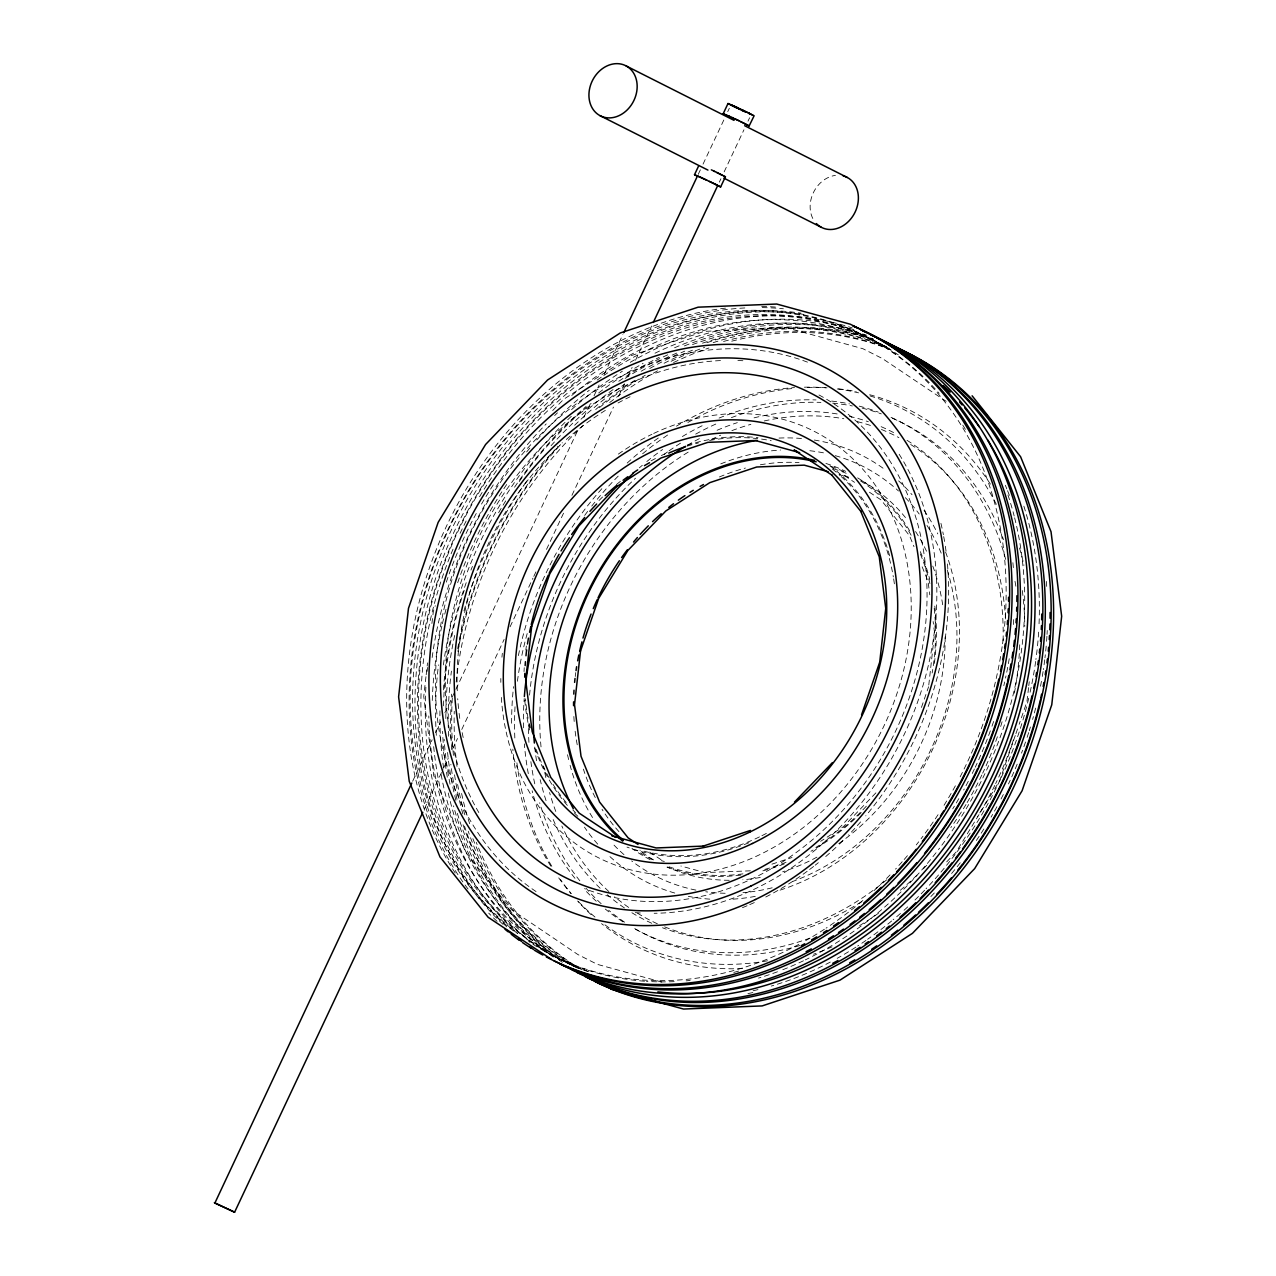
<?xml version="1.0" encoding="UTF-8"?>
<svg xmlns="http://www.w3.org/2000/svg" width="1276" height="1276" viewBox="0 0 1276 1276"><rect width="100%" height="100%" fill="white"/><g stroke="black" fill="none" stroke-linecap="round" stroke-linejoin="round"><path stroke-width="0.75" stroke-dasharray="5 3.75" d="M425.961 676.695L423.76 696.393L433.728 775.585L465.708 852.368L511.469 909.708L577.837 954.512L597.375 964.369L663.281 982.488M426.184 674.717L427.508 662.898M431.91 623.501L433.361 611.3L435.291 605.685M928.784 685.005L934.59 633.024L933.139 621.572M1028.584 687.62L1026.909 701.784L1019.157 724.289M1028.807 685.643L1029.238 681.703M921.447 707.446L928.593 686.743M1015.265 735.534L999.746 780.545L956.266 851.905L944.096 864.57M1015.919 733.668L1018.503 726.156M412.658 781.231L432.149 739.809M435.547 732.599L440.635 721.801M444.877 712.79L455.038 691.177M455.883 689.375L578.778 428.21M583.866 417.396L590.644 402.993M594.042 395.783L599.13 384.985M604.218 374.171L622.863 334.551M698.243 174.349L700.636 169.277M703.044 164.126L724.497 118.556M727.735 111.666L729.33 108.285M424.461 808.745L443.107 769.125M443.952 767.323L448.195 758.311M452.422 749.299L457.51 738.501M461.752 729.489L504.132 639.435M510.065 626.819L532.953 578.203M533.799 576.401L536.335 570.994M546.511 549.382L564.311 511.548M571.935 495.343L613.469 407.092M618.557 396.278L624.49 383.677M627.872 376.468L632.114 367.456M635.496 360.263L651.605 326.034M719.313 182.165L720.908 178.768M724.146 171.877L743.94 129.817M748.007 121.172L749.602 117.775M552.683 410.537L563.514 399.388L631.381 355.557L704.304 331.393L785.458 327.438L862.895 348.715L882.434 358.572L946.17 401.334M875.894 792.859L843.308 826.752L820.612 841.331M771.916 864.171L792.013 857.504M750.416 870.822L704.91 872.593L680.905 866.005M839.289 474.752L848.508 477.288L842.942 474.624L854.537 482.328M664.302 861.46L661.287 860.646M855.861 331.553L858.301 332.797M864.171 335.748L866.611 336.976M874.427 340.915L881.269 344.376M560.451 959.345L562.891 960.589M869.435 492.217L881.03 499.905L909.517 535.681L913.983 546.654M649.612 852.113L662.866 860.901M1005.344 485.279L1006.796 488.883M1007.53 490.686L1009.731 496.093M922.149 566.799L928.083 581.441L929.773 594.807M812.796 218.467A28.088 23 -63.2 0 1 835.429 175.402M869.945 395.911A298.775 244.705 -63.2 0 1 997.098 505.87M1022.315 590.549A298.775 244.705 -63.2 0 1 1024.787 626.293M878.414 913.281A298.775 244.705 -63.2 0 1 856.547 927.413M767.53 960.796A298.775 244.705 -63.2 0 1 602.655 923.154M594.999 917.061A298.775 244.705 -63.2 0 1 577.884 901.015M558.729 877.888A298.775 244.705 -63.2 0 0 571.201 893.663A300.881 246.412 -63.2 0 1 560.451 879.547M550.817 866.149A298.775 244.705 -63.2 0 1 512.824 749.124M511.628 723.237A298.775 244.705 -63.2 0 1 513.542 686.648M518.391 655.593A298.775 244.705 -63.2 0 1 603.58 486.762M627.17 463.06A298.775 244.705 -63.2 0 1 659.66 437.062M676.471 426.136A298.775 244.705 -63.2 0 1 794.517 387.601M804.374 387.186A298.775 244.705 -63.2 0 1 825.779 387.76M837.279 388.941A298.775 244.705 -63.2 0 1 858.557 392.849M891.047 417.348A286.191 234.385 -63.2 0 1 1006.301 561.743M1002.091 721.722A286.191 234.385 -63.2 0 1 999.842 729.234M997.385 736.731A286.191 234.385 -63.2 0 1 982.68 773.224M981.834 774.995A286.191 234.385 -63.2 0 1 966.985 802.795M965.98 804.502A286.191 234.385 -63.2 0 1 950.827 827.566M810.037 938.067A286.191 234.385 -63.2 0 1 633.311 928.067M623.071 921.926A286.191 234.385 -63.2 0 1 605.303 909.054M596.291 901.239A286.191 234.385 -63.2 0 1 583.945 888.862M574.966 878.351A286.191 234.385 -63.2 0 1 532.124 790.769M528.312 773.655A286.191 234.385 -63.2 0 1 524.356 743.924M523.527 727.798A286.191 234.385 -63.2 0 1 524.213 698.514M639.356 467.845A286.191 234.385 -63.2 0 1 642.306 465.309M646.788 461.577A286.191 234.385 -63.2 0 1 662.563 449.519M682.373 436.536A286.191 234.385 -63.2 0 1 704.416 424.621M719.074 418.081A286.191 234.385 -63.2 0 1 816.034 399.93M831.649 401.079A286.191 234.385 -63.2 0 1 849.449 403.886M859.227 406.135A286.191 234.385 -63.2 0 1 878.287 412.1M907.029 440.316A273.606 224.082 -63.2 0 1 1003 643.949M886.708 879.802A273.606 224.082 -63.2 0 1 662.515 927.764M651.749 923.266A273.606 224.082 -63.2 0 1 631.078 912.244M624.458 907.954A273.606 224.082 -63.2 0 1 607.28 894.763M600.119 888.24A273.606 224.082 -63.2 0 1 552.333 817.533M546.064 800.658A273.606 224.082 -63.2 0 1 540.195 779.684M536.51 760.687A273.606 224.082 -63.2 0 1 534.724 747.002M687.365 445.276A273.606 224.082 -63.2 0 1 699.376 438.641M717.064 430.283A273.606 224.082 -63.2 0 1 737.321 422.643M754.068 417.842A273.606 224.082 -63.2 0 1 837.694 414.03M849.369 416.327A273.606 224.082 -63.2 0 1 868.366 421.75M881.142 426.678A273.606 224.082 -63.2 0 1 896.868 434.334M861.778 480.749A216.346 177.189 -63.2 0 1 907.443 520.082M915.594 531.566A216.346 177.189 -63.2 0 1 926.807 551.806M932.772 566.065A216.346 177.189 -63.2 0 1 942.789 605.446M945.165 636.915A216.346 177.189 -63.2 0 1 838.763 843.58M816.927 857.137A216.346 177.189 -63.2 0 1 782.666 871.795M760.289 877.441A216.346 177.189 -63.2 0 1 742.823 879.754M729.25 880.296A216.346 177.189 -63.2 0 1 667.252 867.01M653.583 859.896A216.346 177.189 -63.2 0 1 639.053 850.119M618.972 831.649A216.346 177.189 -63.2 0 1 602.033 809.303M595.286 797.58A216.346 177.189 -63.2 0 1 583.387 769.125M577.231 744.801A216.346 177.189 -63.2 0 1 574.918 729.346M574.184 721.482A216.346 177.189 -63.2 0 1 573.817 715.565M575.253 676.503A216.346 177.189 -63.2 0 1 575.763 672.58M719.409 476.969A216.346 177.189 -63.2 0 1 745.407 468.053M760.368 464.783A216.346 177.189 -63.2 0 1 799.047 462.598M833.372 468.755A216.346 177.189 -63.2 0 1 846.179 473.284M905.354 497.672A229.6 188.035 -63.2 0 1 919.214 514.037M926.998 525.441A229.6 188.035 -63.2 0 1 941.194 553.146M947.255 570.021A229.6 188.035 -63.2 0 1 793.13 881.301M772.171 887.793A229.6 188.035 -63.2 0 1 742.951 892.674M725.151 893.264A229.6 188.035 -63.2 0 1 705.74 891.764M695.914 890.106A229.6 188.035 -63.2 0 1 631.636 860.917M623.98 854.633A229.6 188.035 -63.2 0 1 611.555 842.511M592.558 817.549A229.6 188.035 -63.2 0 1 570.085 765.297M568.633 759.603A229.6 188.035 -63.2 0 1 567.357 753.893M720.765 463.874A229.6 188.035 -63.2 0 1 780.577 450.029M809.861 450.731A229.6 188.035 -63.2 0 1 825.604 453.283M835.286 455.676A229.6 188.035 -63.2 0 1 898.511 491.005M910.681 444.495A271.501 222.359 -63.2 0 1 1005.6 619.227M861.571 901.717A271.501 222.359 -63.2 0 1 664.445 926.791M657.347 923.76A271.501 222.359 -63.2 0 1 636.852 912.818M628.669 907.443A271.501 222.359 -63.2 0 1 614.713 896.725M608.875 891.573A271.501 222.359 -63.2 0 1 561.855 826.035M555.794 811.472A271.501 222.359 -63.2 0 1 549.573 792.54M545.825 777.562A271.501 222.359 -63.2 0 1 543.624 766.238M541.04 746.875A271.501 222.359 -63.2 0 1 689.327 451.433M711.466 439.407A271.501 222.359 -63.2 0 1 720.653 435.196M731.882 430.634A271.501 222.359 -63.2 0 1 750.878 424.334M764.196 420.968A271.501 222.359 -63.2 0 1 843.819 418.751M857.297 421.606A271.501 222.359 -63.2 0 1 870.471 425.45M881.429 429.47A271.501 222.359 -63.2 0 1 898.894 437.636M892.339 418.225A286.191 234.385 -63.2 0 1 1003.542 539.684M1014.994 581.33A286.191 234.385 -63.2 0 1 1016.031 587.183M1019.715 644.779A286.191 234.385 -63.2 0 1 1013.862 695.691M926.759 865.224A286.191 234.385 -63.2 0 1 922.612 869.53M916.981 875.145A286.191 234.385 -63.2 0 1 899.532 890.919M799.829 945.532A286.191 234.385 -63.2 0 1 634.746 928.561M624.618 922.197A286.191 234.385 -63.2 0 1 608.652 910.251M601.171 903.711A286.191 234.385 -63.2 0 1 586.21 888.399M579.846 880.807A286.191 234.385 -63.2 0 1 539.652 802.764M534.772 783.815A286.191 234.385 -63.2 0 1 530.704 760.4M528.95 742.361A286.191 234.385 -63.2 0 1 528.36 728.245M529.572 695.101A286.191 234.385 -63.2 0 1 635.512 478.197M664.238 454.304A286.191 234.385 -63.2 0 1 667.444 451.975M669.071 450.827A286.191 234.385 -63.2 0 1 680.571 443.123M695.691 434.127A286.191 234.385 -63.2 0 1 718.42 422.898M731.403 417.619A286.191 234.385 -63.2 0 1 820.915 402.387M832.67 403.152A286.191 234.385 -63.2 0 1 852.368 405.959M862.177 408.113A286.191 234.385 -63.2 0 1 881.301 413.887M869.674 394.715A300.881 246.412 -63.2 0 1 990.926 484.944M1019.492 548.01A300.881 246.412 -63.2 0 1 1024.006 565.22M1013.415 739.936A300.881 246.412 -63.2 0 1 995.663 783.592M994.817 785.346A300.881 246.412 -63.2 0 1 987.592 799.318M986.651 801.057A300.881 246.412 -63.2 0 1 977.671 816.417M832.016 946.856A300.881 246.412 -63.2 0 1 813.546 954.209M742.472 968.532A300.881 246.412 -63.2 0 1 601.554 923.633M591.139 914.669A300.881 246.412 -63.2 0 1 577.597 901.015M551.822 866.292A300.881 246.412 -63.2 0 1 516.557 759.986M514.834 737.991A300.881 246.412 -63.2 0 1 515.153 704.751M517.418 681.256A300.881 246.412 -63.2 0 1 527.817 631.333M584.663 515.424A300.881 246.412 -63.2 0 1 588.14 510.751M591.745 506.094A300.881 246.412 -63.2 0 1 619.482 474.831M642.625 453.762A300.881 246.412 -63.2 0 1 669.565 433.712M687.892 422.468A300.881 246.412 -63.2 0 1 793.449 388.43M807.373 387.585A300.881 246.412 -63.2 0 1 827.023 387.856M838.571 388.845A300.881 246.412 -63.2 0 1 856.164 391.557M559.973 960.078A351.028 287.499 -63.2 0 1 468.228 831.218M462.869 813.913A351.028 287.499 -63.2 0 1 454.368 773.527M451.704 749.602A351.028 287.499 -63.2 0 1 451.656 694.128M457.669 648.623A351.028 287.499 -63.2 0 1 558.011 446.329M595.701 409.532A351.028 287.499 -63.2 0 1 635.368 379.961M664.094 363.261A351.028 287.499 -63.2 0 1 694.527 349.385M713.156 342.67A351.028 287.499 -63.2 0 1 875.687 340.102M581.904 969.792A346.976 284.181 -63.2 0 1 476.283 842.351M469.632 823.674A346.976 284.181 -63.2 0 1 461.593 793.433M456.999 766.429A346.976 284.181 -63.2 0 1 454.256 711.29M456.17 682.086A346.976 284.181 -63.2 0 1 582.893 425.658M609.673 402.562A346.976 284.181 -63.2 0 1 659.74 369.625M673.568 362.543A346.976 284.181 -63.2 0 1 708.914 347.997M731.706 341.186A346.976 284.181 -63.2 0 1 890.887 349.895M1046.288 581.409A346.976 284.181 -63.2 0 1 1046.894 589.352M1047.245 630.488A346.976 284.181 -63.2 0 1 1047.038 634.363M1046.926 636.309A346.976 284.181 -63.2 0 1 1046.352 644.125M1046.192 646.071A346.976 284.181 -63.2 0 1 1044.964 657.826M1044.725 659.788A346.976 284.181 -63.2 0 1 1043.385 669.581M1043.082 671.543A346.976 284.181 -63.2 0 1 1041.79 679.358M1041.439 681.304A346.976 284.181 -63.2 0 1 1039.956 689.072M1035.633 708.116A346.976 284.181 -63.2 0 1 1032.619 719.425M1030.402 726.969A346.976 284.181 -63.2 0 1 1029.253 730.733M1028.647 732.615A346.976 284.181 -63.2 0 1 1026.191 740.112M1025.537 741.978A346.976 284.181 -63.2 0 1 1021.518 753.143M1017.179 764.18A346.976 284.181 -63.2 0 1 1008.471 783.958M1003.319 794.533A346.976 284.181 -63.2 0 1 1000.623 799.797M996.891 806.767A346.976 284.181 -63.2 0 1 991.053 817.118M983.86 828.985A346.976 284.181 -63.2 0 1 975.183 842.208M960.222 862.767A346.976 284.181 -63.2 0 1 951.513 873.613M934.319 892.977A346.976 284.181 -63.2 0 1 928.784 898.703M579.463 968.564A346.976 284.181 -63.2 0 1 471.721 835.573M464.863 814.822A346.976 284.181 -63.2 0 1 456.936 780.752M453.427 755.36A346.976 284.181 -63.2 0 1 452.549 694.543M457.909 651.494A346.976 284.181 -63.2 0 1 562.317 442.724M599.401 407.634A346.976 284.181 -63.2 0 1 645.289 375.208M671.112 361.315A346.976 284.181 -63.2 0 1 704.575 347.407M723.556 341.474A346.976 284.181 -63.2 0 1 888.447 348.667M562.397 962.343A351.028 287.499 -63.2 0 1 464.512 826.178M457.031 799.366A351.028 287.499 -63.2 0 1 450.859 764.372M448.546 736.3A351.028 287.499 -63.2 0 1 451.433 671.112M463.97 610.853A351.028 287.499 -63.2 0 1 527.227 480.398M574.647 425.259A351.028 287.499 -63.2 0 1 624.666 384.22M649.739 368.509A351.028 287.499 -63.2 0 1 684.718 351.171M706.968 342.686A351.028 287.499 -63.2 0 1 873.247 338.874M553.274 957.064A351.028 287.499 -63.2 0 1 453.522 805.842M447.302 777.18A351.028 287.499 -63.2 0 1 442.597 731.323M443.362 689.933A351.028 287.499 -63.2 0 1 467.399 579.432M470.956 570.085A351.028 287.499 -63.2 0 1 472.439 566.369M498.613 512.713A351.028 287.499 -63.2 0 1 505.838 500.655M514.547 487.225A351.028 287.499 -63.2 0 1 585.939 406.597M618.796 381.269A351.028 287.499 -63.2 0 1 659.213 357.328M684.367 345.924A351.028 287.499 -63.2 0 1 865.479 335.317M752.84 992.568A346.976 284.181 -63.2 0 1 747.178 993.717M578.714 968.548A346.976 284.181 -63.2 0 1 461.928 821.377M455.899 800.435A346.976 284.181 -63.2 0 1 447.573 752.393M445.834 718.579A346.976 284.181 -63.2 0 1 454.75 634.97M551.088 445.675A346.976 284.181 -63.2 0 1 614.282 388.701M641.142 371.252A346.976 284.181 -63.2 0 1 678.098 352.495M702.502 343.164A346.976 284.181 -63.2 0 1 886.182 347.2M1023.862 506.173A346.976 284.181 -63.2 0 1 1028.312 521.453M1028.823 523.383A346.976 284.181 -63.2 0 1 1039.031 624.363M1038.616 632.13A346.976 284.181 -63.2 0 1 1037.324 647.761M1037.101 649.723A346.976 284.181 -63.2 0 1 1035.905 659.517M1035.649 661.478A346.976 284.181 -63.2 0 1 1029.588 694.527M1028.711 698.275A346.976 284.181 -63.2 0 1 1001.006 778.009M1000.177 779.78A346.976 284.181 -63.2 0 1 926.009 888.782M924.637 890.233A346.976 284.181 -63.2 0 1 914.86 900.09M907.73 906.885A346.976 284.181 -63.2 0 1 901.925 912.149M900.473 913.441A346.976 284.181 -63.2 0 1 893.12 919.741M891.653 920.969A346.976 284.181 -63.2 0 1 867.616 939.28M865.957 940.428A346.976 284.181 -63.2 0 1 857.616 946.026M855.925 947.111A346.976 284.181 -63.2 0 1 837.184 958.34M830.293 962.072A346.976 284.181 -63.2 0 1 771.294 986.061M757.976 989.618A346.976 284.181 -63.2 0 1 752.298 990.926M574.551 966.347A346.976 284.181 -63.2 0 1 457.111 812.541M450.061 784.214A346.976 284.181 -63.2 0 1 444.144 739.267M443.506 705.867A346.976 284.181 -63.2 0 1 464.225 590.373M519.22 481.546A346.976 284.181 -63.2 0 1 591.091 403.455M625.128 378.398A346.976 284.181 -63.2 0 1 670.123 353.707M692.501 344.568A346.976 284.181 -63.2 0 1 889.085 348.316M544.453 951.035A351.028 287.499 -63.2 0 1 447.876 791.375M443.617 768.104A351.028 287.499 -63.2 0 1 439.949 710.269M443.394 664.94A351.028 287.499 -63.2 0 1 573.418 414.365M598.651 392.96A351.028 287.499 -63.2 0 1 643.12 363.357M674.573 347.758A351.028 287.499 -63.2 0 1 866.851 335.301M530.417 942.087A351.028 287.499 -63.2 0 1 433.473 744.259M432.277 700.476A351.028 287.499 -63.2 0 1 441.975 625.575M442.405 623.677A351.028 287.499 -63.2 0 1 444.255 616.069M444.734 614.155A351.028 287.499 -63.2 0 1 446.775 606.531M526.637 451.959A351.028 287.499 -63.2 0 1 531.677 445.898M536.829 439.917A351.028 287.499 -63.2 0 1 589.273 390.233M630.232 362.336A351.028 287.499 -63.2 0 1 857.137 330.739M573.61 966.171A346.976 284.181 -63.2 0 1 440.81 772.618M436.328 735.311A346.976 284.181 -63.2 0 1 438.497 664.876M457.685 582.685A346.976 284.181 -63.2 0 1 506.939 484.098M571.536 409.644A346.976 284.181 -63.2 0 1 622.369 371.236M655.003 353.181A346.976 284.181 -63.2 0 1 886.533 346.849A346.976 284.181 -63.2 0 0 603.787 375.463M1007.96 494.992A346.976 284.181 -63.2 0 1 1014.165 515.982M1014.627 517.833A346.976 284.181 -63.2 0 1 938.466 849.625M936.042 852.751A346.976 284.181 -63.2 0 1 805.268 959.903M803.449 960.78A346.976 284.181 -63.2 0 1 779.365 971.052M777.483 971.77A346.976 284.181 -63.2 0 1 758.534 978.102M577.246 967.91A346.976 284.181 -63.2 0 1 428.8 715.932M432.165 657.507A346.976 284.181 -63.2 0 1 546.208 423.935M554.645 415.561A346.976 284.181 -63.2 0 1 557.484 412.834M597.184 380.073A346.976 284.181 -63.2 0 1 602.128 376.595M425.881 687.222A351.028 287.499 -63.2 0 0 517.546 933.442A346.976 284.181 -63.2 0 1 500.766 449.407A346.976 284.181 -63.2 0 1 939.168 393.359M427.109 671.415A351.028 287.499 -63.2 0 1 427.524 667.46M446.329 582.143A351.028 287.499 -63.2 0 1 477.575 511.07M481.515 504.084A351.028 287.499 -63.2 0 1 495.232 481.929M571.76 395.48A351.028 287.499 -63.2 0 1 852.193 327.916M506.795 926.839A351.028 287.499 -63.2 0 1 459.663 526.525A351.028 287.499 -63.2 0 1 805.395 314.662M587.438 971.435A346.976 284.181 -63.2 0 1 572.956 965.565M571.185 964.768A346.976 284.181 -63.2 0 1 454.447 545.825M460.094 533.32A346.976 284.181 -63.2 0 1 466.139 520.991M479.537 496.747A346.976 284.181 -63.2 0 1 889.117 348.715M1012.889 562.668A346.976 284.181 -63.2 0 1 1013.399 568.617M1013.702 619.562A346.976 284.181 -63.2 0 1 1013.144 627.361M1009.236 658.703A346.976 284.181 -63.2 0 1 1005.52 678.114M1004.675 681.958A346.976 284.181 -63.2 0 1 1003.797 685.706M993.605 721.482A346.976 284.181 -63.2 0 1 991.021 728.963M990.351 730.829A346.976 284.181 -63.2 0 1 975.263 767.211M974.417 768.965A346.976 284.181 -63.2 0 1 971.865 774.261M968.309 781.279A346.976 284.181 -63.2 0 1 963.683 790.004M958.818 798.648A346.976 284.181 -63.2 0 1 952.725 808.856M588.699 971.514A346.976 284.181 -63.2 0 1 462.375 522.362A346.976 284.181 -63.2 0 1 898.32 354.872M502.935 924.287A351.028 287.499 -63.2 0 1 457.207 525.329A351.028 287.499 -63.2 0 1 800.977 313.13M497.066 921.336A351.028 287.499 -63.2 0 1 488.708 913.137M468.037 889.021A351.028 287.499 -63.2 0 1 450.045 525.058A351.028 287.499 -63.2 0 1 746.492 307.867M762.187 307.612A351.028 287.499 -63.2 0 1 783.384 308.76M962.774 425.115A346.976 284.181 -63.2 0 1 966.905 431.91M738.613 971.084A346.976 284.181 -63.2 0 1 731.004 973.141M690.172 980.462A346.976 284.181 -63.2 0 1 686.169 980.845M674.175 981.643A346.976 284.181 -63.2 0 1 646.485 981.34M644.539 981.212A346.976 284.181 -63.2 0 1 528.727 941.449M513.51 930.938A346.976 284.181 -63.2 0 1 600.135 356.451A346.976 284.181 -63.2 0 1 1004.1 630.998M1003.207 638.845A346.976 284.181 -63.2 0 1 1002.426 644.731M1002.138 646.677A346.976 284.181 -63.2 0 1 1000.926 654.508M1000.607 656.454A346.976 284.181 -63.2 0 1 959.105 778.838M955.373 785.809A346.976 284.181 -63.2 0 1 943.379 806.352M938.051 814.694A346.976 284.181 -63.2 0 1 921.081 838.715M918.704 841.825A346.976 284.181 -63.2 0 1 916.248 844.935M907.427 855.702A346.976 284.181 -63.2 0 1 903.52 860.231M902.196 861.731A346.976 284.181 -63.2 0 1 895.513 869.131M890.042 874.905A346.976 284.181 -63.2 0 1 873.071 891.461M862.863 900.489A346.976 284.181 -63.2 0 1 858.429 904.221M855.319 906.757A346.976 284.181 -63.2 0 1 826.066 928.162M824.392 929.263A346.976 284.181 -63.2 0 1 805.682 940.619M798.808 944.399A346.976 284.181 -63.2 0 1 544.756 951.497M455.213 872.991A351.028 287.499 -63.2 0 1 448.211 522.554A351.028 287.499 -63.2 0 1 728.261 307.835M761.692 306.399A351.028 287.499 -63.2 0 1 777.132 307.197M832.367 469.01A216.346 177.189 -63.2 0 1 839.815 475.262M841.235 476.554A216.346 177.189 -63.2 0 1 893.328 576.943M893.647 578.873A216.346 177.189 -63.2 0 1 894.731 586.625M766.366 833.403A216.346 177.189 -63.2 0 1 761.214 836.035M759.491 836.881A216.346 177.189 -63.2 0 1 640.265 850.263M575.556 812.7A216.346 177.189 -63.2 0 1 572.812 809.893M566.193 802.508A216.346 177.189 -63.2 0 1 551.088 781.231M549.143 777.881A216.346 177.189 -63.2 0 1 535.154 746.348M528.025 718.26A216.346 177.189 -63.2 0 1 525.489 698.817M687.206 446.137A216.346 177.189 -63.2 0 1 698.419 442.931M709.584 440.491A216.346 177.189 -63.2 0 1 757.705 438.609M761.581 439.103A216.346 177.189 -63.2 0 1 771.23 440.746M829.926 465.82A217.399 178.05 -63.2 0 1 890.201 557.803M748.9 842.718A217.399 178.05 -63.2 0 1 626.979 847.073M577.869 816.321A217.399 178.05 -63.2 0 1 572.509 811.01M567.357 805.379A217.399 178.05 -63.2 0 1 533.783 745.009M529.588 729.984A217.399 178.05 -63.2 0 1 528.328 724.369M527.945 722.471A217.399 178.05 -63.2 0 1 524.675 699.104M524.053 671.575A217.399 178.05 -63.2 0 1 524.229 667.667M525.84 649.947A217.399 178.05 -63.2 0 1 526.382 646.007M599.002 500.511A217.399 178.05 -63.2 0 1 603.261 496.316M616.436 484.561A217.399 178.05 -63.2 0 1 621.125 480.781M651.031 460.891A217.399 178.05 -63.2 0 1 657.922 457.239M661.383 455.532A217.399 178.05 -63.2 0 1 664.971 453.841M687.174 445.196A217.399 178.05 -63.2 0 1 758.024 437.652M653.695 433.441A238.931 195.691 -63.2 0 1 907.38 564.343A238.931 195.691 -63.2 0 1 732.583 865.559A238.931 195.691 -63.2 0 1 501.261 696.106M500.83 682.357A238.931 195.691 -63.2 0 1 500.83 678.529M501.946 657.204A238.931 195.691 -63.2 0 1 502.345 653.28M618.334 454.112A238.931 195.691 -63.2 0 1 651.924 434.287M818.985 394.97A273.606 224.082 -63.2 0 1 895.624 731.116A273.606 224.082 -63.2 0 1 584.536 888.638M463.188 737.528A273.606 224.082 -63.2 0 1 461.657 729.952M459.759 718.372A273.606 224.082 -63.2 0 1 458.786 710.541M458.562 708.579A273.606 224.082 -63.2 0 1 457.717 698.69M457.302 690.747A273.606 224.082 -63.2 0 1 523.894 485.279M525.074 483.732A273.606 224.082 -63.2 0 1 528.695 479.106M529.923 477.591A273.606 224.082 -63.2 0 1 560.595 444.67M566.305 439.486A273.606 224.082 -63.2 0 1 606.116 409.915M618.047 402.977A273.606 224.082 -63.2 0 1 630.105 396.756M899.165 454.256A286.191 234.385 -63.2 0 1 896.613 749.538A286.191 234.385 -63.2 0 1 654.173 913.281M640.297 912.978A286.191 234.385 -63.2 0 1 632.481 912.404M478.819 812.557A286.191 234.385 -63.2 0 1 486.571 522.107A286.191 234.385 -63.2 0 1 723.923 360.454M737.879 360.502A286.191 234.385 -63.2 0 1 743.78 360.789M940.938 523.335A298.775 244.705 -63.2 0 1 943.363 534.676M943.714 536.59A298.775 244.705 -63.2 0 1 945.038 544.31M945.341 546.256A298.775 244.705 -63.2 0 1 946.409 554.087M947.446 563.96A298.775 244.705 -63.2 0 1 865.766 815.858M860.63 821.888A298.775 244.705 -63.2 0 1 848.588 834.998M843.037 840.613A298.775 244.705 -63.2 0 1 837.391 846.052M835.971 847.392A298.775 244.705 -63.2 0 1 822.924 858.923M818.331 862.688A298.775 244.705 -63.2 0 1 815.189 865.208M813.594 866.452A298.775 244.705 -63.2 0 1 808.777 870.12M807.15 871.317A298.775 244.705 -63.2 0 1 764.882 897.459M754.323 902.563A298.775 244.705 -63.2 0 1 748.9 904.971M747.082 905.753A298.775 244.705 -63.2 0 1 741.595 908.002M536.048 891.557A298.775 244.705 -63.2 0 1 474.991 524.372A298.775 244.705 -63.2 0 1 808.553 362.559M898.623 480.877A238.931 195.691 -63.2 0 1 912.037 494.705M924.047 510.288A238.931 195.691 -63.2 0 1 937.796 533.91M945.596 552.077A238.931 195.691 -63.2 0 1 777.419 890.951M755.264 896.374A238.931 195.691 -63.2 0 1 729.473 899.341M709.807 899.133A238.931 195.691 -63.2 0 1 688.322 896.326M674.749 893.04A238.931 195.691 -63.2 0 1 609.864 856.547M597.742 844.17A238.931 195.691 -63.2 0 1 584.44 827.119M779.03 438.067A238.931 195.691 -63.2 0 1 804.454 438.769M814.263 440.045A238.931 195.691 -63.2 0 1 884.858 469.52M857.647 477.878A217.399 178.05 -63.2 0 1 910.904 532.905M920.315 551.631A217.399 178.05 -63.2 0 1 929.773 579.416M934.782 606.084A217.399 178.05 -63.2 0 1 934.16 665.115M861.268 812.573A217.399 178.05 -63.2 0 1 810.946 851.252M784.293 863.916A217.399 178.05 -63.2 0 1 759.938 871.572M740.877 875.081A217.399 178.05 -63.2 0 1 664.238 866.085M650.186 859.705A217.399 178.05 -63.2 0 1 631.923 848.428M825.907 463.459A217.399 178.05 -63.2 0 1 845.701 471.37M860.502 480.892A216.346 177.189 -63.2 0 1 912.037 536.845M920.331 553.991A216.346 177.189 -63.2 0 1 929.901 583.547M934.192 608.381A216.346 177.189 -63.2 0 1 932.166 672.994M866.34 806.177A216.346 177.189 -63.2 0 1 815.827 847.423M786.048 862.273A216.346 177.189 -63.2 0 1 761.852 870.152M742.951 873.853A216.346 177.189 -63.2 0 1 666.535 865.862M652.467 859.689A216.346 177.189 -63.2 0 1 635.767 849.832M831.154 466.362A216.346 177.189 -63.2 0 1 847.057 473.205"/><path stroke-width="1.5" d="M531.709 626.149L525.68 680.06L532.172 731.658L550.754 777.403L579.24 813.179L615.67 837.359M580.548 650.792L574.535 704.703L581.027 756.301L599.592 802.062L628.079 837.822L638.032 844.425M879.706 662.292L885.735 608.381L879.244 556.799L860.662 511.038M531.677 626.341L549.86 573.642L578.953 525.887L616.962 486.331M580.532 650.983L598.715 598.284L627.808 550.53L665.817 510.974L709.791 482.647L756.716 467L804.199 465.15L828.204 471.721M861.555 714.799L879.738 662.1M696.776 175.897L694.527 174.684L698.498 166.215M725.486 114.904L723.221 113.692L728.006 103.531L735.311 106.737M422.771 812.349L234.609 1212.2L214.894 1203.029L411.813 783.033M623.709 332.749L697.446 176.04M653.296 322.429L717.718 185.546L715.964 184.605M716.761 185.211L720.637 186.918L725.422 176.758L716.745 172.483M742.887 122.735L749.156 125.925L754.116 115.765L747.672 112.575M794.454 802.11L832.462 762.57M616.739 486.555L660.952 458.004L707.877 442.341L755.36 440.507L799.669 452.645M702.964 846.179L750.463 830.437M703.555 846.1L656.071 847.95L611.746 835.812M723.221 113.692L730.526 116.898M751.197 114.393L752.888 115.334M749.156 125.925L740.654 121.651M694.527 174.684L706.776 180.187M722.36 175.37L718.962 173.552M725.422 176.758L724.178 176.327M214.336 1202.71L234.609 1212.2M610.694 989.091L683.537 1009.045L762.155 1005.919L840.023 980.127L912.468 933.33L974.673 868.605L1022.108 790.737L1051.759 704.783L1061.664 616.244L1051.025 531.709L1020.593 456.728L972.105 395.799M697.589 176.056L699.854 177.013M733.333 105.86L730.925 104.887L732.679 105.828M748.789 113.436L750.24 114.058M728.548 116.02L726.698 115.382M733.652 105.908L737.672 107.822M728.867 116.068L732.887 117.982M700.157 177.061L716.091 184.573M736.699 107.296L740.271 109.034M741.85 110.246L744.45 111.459M745.423 111.985L738.676 108.827M731.914 117.456L741.914 122.177M740.032 108.859L743.445 110.47M735.247 119.019L738.676 120.63M711.338 169.852L714.751 171.463M742.919 110.278L746.699 112.017M735.423 107.264L739.203 109.002M731.898 117.966L734.418 119.162M714.225 171.271L718.005 173.01M709.44 181.431L720.637 186.918M745.439 111.491L749.57 113.404M732.552 105.876L736.683 107.79M734.45 106.721L728.006 103.531M626.101 65.905A28.088 23 -63.2 0 1 624.076 112.607A28.088 23 -63.2 0 1 588.954 93.786A28.088 23 -63.2 0 1 626.101 65.905L734.051 120.359M744.674 125.718L847.312 177.492M599.975 115.638L707.941 170.091M723.859 178.13L821.186 227.224M857.584 327.884L850.263 324.2L776.733 304.039L698.1 307.181L620.248 332.972L547.579 379.993L485.598 444.479L438.162 522.347L408.495 608.301L398.606 696.84L409.245 781.375L439.965 856.898L488.166 917.284L551.391 959.329M797.34 451.624L794.087 449.981L832.175 475.262M749.443 113.452L750.639 114.074M831.633 474.847L860.965 511.58M843.101 175.849A28.088 23 -63.2 0 1 854.107 214.033A28.088 23 -63.2 0 1 816.385 223.571M524.356 696.552A286.191 234.385 -63.2 0 1 633.518 473.061M534.357 743.047A273.606 224.082 -63.2 0 1 685.659 446.281M573.323 808.713A238.931 195.691 -63.2 0 1 757.162 440.348M622.688 841.187A217.399 178.05 -63.2 0 1 590.644 586.338A217.399 178.05 -63.2 0 1 814.535 460.349M623.39 840.39A216.346 177.189 -63.2 0 1 592.016 585.716A216.346 177.189 -63.2 0 1 816.209 461.832M573.562 705.676A216.346 177.189 -63.2 0 1 573.578 701.848M573.801 694.112A216.346 177.189 -63.2 0 1 574.009 690.22M574.615 682.389A216.346 177.189 -63.2 0 1 575.029 678.465M576.034 670.602A216.346 177.189 -63.2 0 1 576.64 666.694M577.645 660.824A216.346 177.189 -63.2 0 1 578.81 655.003M579.655 651.143A216.346 177.189 -63.2 0 1 581.952 641.828M582.972 638.096A216.346 177.189 -63.2 0 1 591.059 614.059M593.26 608.636A216.346 177.189 -63.2 0 1 597.168 599.736M597.981 597.981A216.346 177.189 -63.2 0 1 619.37 560.754M621.587 557.58A216.346 177.189 -63.2 0 1 627.329 549.828M633.534 542.061A216.346 177.189 -63.2 0 1 637.426 537.499M640.073 534.5A216.346 177.189 -63.2 0 1 648.304 525.824M652.546 521.645A216.346 177.189 -63.2 0 1 661.223 513.702M668.752 507.417A216.346 177.189 -63.2 0 1 673.505 503.733M678.338 500.16A216.346 177.189 -63.2 0 1 684.909 495.614M689.917 492.376A216.346 177.189 -63.2 0 1 693.283 490.319M700.093 486.379A216.346 177.189 -63.2 0 1 703.507 484.529M529.939 727.687A216.346 177.189 -63.2 0 1 529.125 723.939M524.723 677.205A216.346 177.189 -63.2 0 1 524.803 673.345M525.154 665.578A216.346 177.189 -63.2 0 1 525.425 661.67M525.967 655.784A216.346 177.189 -63.2 0 1 526.653 649.899M527.482 643.997A216.346 177.189 -63.2 0 1 528.439 638.128M529.556 632.29A216.346 177.189 -63.2 0 1 530.8 626.5M531.231 624.634A216.346 177.189 -63.2 0 1 548.329 575.093M549.143 573.339A216.346 177.189 -63.2 0 1 559.048 554.326M561.025 550.945A216.346 177.189 -63.2 0 1 569.415 537.722M571.632 534.516A216.346 177.189 -63.2 0 1 584.695 517.418M589.895 511.357A216.346 177.189 -63.2 0 1 596.674 504.02M605.127 495.646A216.346 177.189 -63.2 0 1 616.802 485.295M623.055 480.302A216.346 177.189 -63.2 0 1 627.856 476.698M632.752 473.221A216.346 177.189 -63.2 0 1 637.713 469.887M644.444 465.66A216.346 177.189 -63.2 0 1 649.532 462.694M668.736 453.108A216.346 177.189 -63.2 0 1 685.34 446.744M896.151 347.694A351.028 287.499 -63.2 0 1 1013.942 786.574A351.028 287.499 -63.2 0 1 597.343 982.695M893.71 346.466A351.028 287.499 -63.2 0 1 1011.501 785.33A351.028 287.499 -63.2 0 1 594.903 981.467M889.659 344.281A351.028 287.499 -63.2 0 1 1004.611 784.549A351.028 287.499 -63.2 0 1 587.279 977.639M887.219 343.053A351.028 287.499 -63.2 0 1 1002.17 783.32A351.028 287.499 -63.2 0 1 584.839 976.411M877.601 338.331A351.028 287.499 -63.2 0 1 994.865 778.296A351.028 287.499 -63.2 0 1 577.023 972.472M870.758 334.886A351.028 287.499 -63.2 0 1 988.549 773.75A351.028 287.499 -63.2 0 1 571.951 969.888M862.943 330.947A351.028 287.499 -63.2 0 1 979.697 771.98A351.028 287.499 -63.2 0 1 560.595 964.193M860.502 329.718A351.028 287.499 -63.2 0 1 977.767 769.667A351.028 287.499 -63.2 0 1 559.925 963.843M852.815 325.986A351.028 287.499 -63.2 0 1 972.424 765.616A351.028 287.499 -63.2 0 1 554.055 960.876M533.288 949.264A351.028 287.499 -63.2 0 1 529.939 947.111M521.677 941.481A351.028 287.499 -63.2 0 1 518.455 939.136M510.544 933.027A351.028 287.499 -63.2 0 1 507.465 930.507M853.995 326.305A351.028 287.499 -63.2 0 1 967.383 769.811A351.028 287.499 -63.2 0 1 546.335 956.952M542.858 955.07A351.028 287.499 -63.2 0 1 534.245 950.11M530.848 948.02A351.028 287.499 -63.2 0 1 522.506 942.533M519.236 940.252A351.028 287.499 -63.2 0 1 511.229 934.271M508.103 931.799A351.028 287.499 -63.2 0 1 505.025 929.279M943.219 385.496A346.976 284.181 -63.2 0 1 950.157 392.131M959.52 402.004A346.976 284.181 -63.2 0 1 962.12 404.939M964.688 407.921A346.976 284.181 -63.2 0 1 979.139 426.758M987.831 440.092A346.976 284.181 -63.2 0 1 972.647 812.844A346.976 284.181 -63.2 0 1 657.858 991.899M1050.1 612.496A346.976 284.181 -63.2 0 1 1050.084 618.222M1049.973 623.98A346.976 284.181 -63.2 0 1 1049.781 629.786M1049.478 635.607A346.976 284.181 -63.2 0 1 1049.239 639.499M1048.633 647.315A346.976 284.181 -63.2 0 1 1048.266 651.223M1047.405 659.07A346.976 284.181 -63.2 0 1 1046.91 662.978M1045.826 670.825A346.976 284.181 -63.2 0 1 1045.219 674.733M1043.88 682.532A346.976 284.181 -63.2 0 1 1043.162 686.424M1041.599 694.176A346.976 284.181 -63.2 0 1 1040.769 698.02M1040.339 699.95A346.976 284.181 -63.2 0 1 963.874 862.432M962.662 863.996A346.976 284.181 -63.2 0 1 957.734 870.216M951.386 877.888A346.976 284.181 -63.2 0 1 936.759 894.205M928.434 902.738A346.976 284.181 -63.2 0 1 918.465 912.308M915.578 914.956A346.976 284.181 -63.2 0 1 903.871 925.164M897.714 930.204A346.976 284.181 -63.2 0 1 891.366 935.18M876.708 945.851A346.976 284.181 -63.2 0 1 871.715 949.248M854.792 959.839A346.976 284.181 -63.2 0 1 849.657 962.79M1041.774 614.027A346.976 284.181 -63.2 0 1 1041.663 619.801M1041.471 625.591A346.976 284.181 -63.2 0 1 1041.28 629.467M1040.801 637.25A346.976 284.181 -63.2 0 1 1040.498 641.158M1039.765 648.99A346.976 284.181 -63.2 0 1 1039.334 652.913M1038.361 660.761A346.976 284.181 -63.2 0 1 1037.803 664.668M1036.591 672.5A346.976 284.181 -63.2 0 1 1035.921 676.408M1034.469 684.175A346.976 284.181 -63.2 0 1 1033.704 688.051M1032.029 695.755A346.976 284.181 -63.2 0 1 962.551 848.891M960.238 852.033A346.976 284.181 -63.2 0 1 955.565 858.238M951.912 862.927A346.976 284.181 -63.2 0 1 935.212 882.705M928.45 890.026A346.976 284.181 -63.2 0 1 920.124 898.543M915.897 902.706A346.976 284.181 -63.2 0 1 899.979 917.221M889.404 926.025A346.976 284.181 -63.2 0 1 886.246 928.513M881.461 932.214A346.976 284.181 -63.2 0 1 876.612 935.834M868.398 941.672A346.976 284.181 -63.2 0 1 865.08 943.937M860.056 947.255A346.976 284.181 -63.2 0 1 855 950.476M837.917 960.509A346.976 284.181 -63.2 0 1 832.734 963.3M1016.892 595.732A346.976 284.181 -63.2 0 1 1016.86 601.459M1016.765 607.232A346.976 284.181 -63.2 0 1 1016.637 611.092M1016.27 618.844A346.976 284.181 -63.2 0 1 1016.015 622.736M1015.584 628.59A346.976 284.181 -63.2 0 1 1015.042 634.459M1014.42 640.345A346.976 284.181 -63.2 0 1 1013.702 646.23M1012.889 652.1A346.976 284.181 -63.2 0 1 1011.996 657.969M1011.007 663.839A346.976 284.181 -63.2 0 1 1009.938 669.677M1008.79 675.482A346.976 284.181 -63.2 0 1 1007.546 681.272M1007.115 683.186A346.976 284.181 -63.2 0 1 978.533 766.669M977.703 768.439A346.976 284.181 -63.2 0 1 924.51 853.469M916.87 862.64A346.976 284.181 -63.2 0 1 898.017 883.167M893.806 887.378A346.976 284.181 -63.2 0 1 886.692 894.205M880.918 899.5A346.976 284.181 -63.2 0 1 869.179 909.628M864.49 913.457A346.976 284.181 -63.2 0 1 859.753 917.189M854.936 920.857A346.976 284.181 -63.2 0 1 850.055 924.446M843.484 929.103A346.976 284.181 -63.2 0 1 838.492 932.485M833.467 935.771A346.976 284.181 -63.2 0 1 828.395 938.977M811.281 948.881A346.976 284.181 -63.2 0 1 806.097 951.625M1008.566 597.28A346.976 284.181 -63.2 0 1 1008.503 601.108M1008.247 608.827A346.976 284.181 -63.2 0 1 1008.072 612.703M1007.577 620.503A346.976 284.181 -63.2 0 1 1007.274 624.411M1006.541 632.242A346.976 284.181 -63.2 0 1 1006.11 636.15M1005.137 643.997A346.976 284.181 -63.2 0 1 1004.595 647.921M1003.686 653.79A346.976 284.181 -63.2 0 1 1002.713 659.644M1001.628 665.482A346.976 284.181 -63.2 0 1 1000.48 671.288M998.805 679.007A346.976 284.181 -63.2 0 1 945.819 807.596M943.714 810.946A346.976 284.181 -63.2 0 1 940.492 815.938M938.323 819.224A346.976 284.181 -63.2 0 1 922.357 841.49M916.216 849.274A346.976 284.181 -63.2 0 1 896.597 871.811M893.854 874.698A346.976 284.181 -63.2 0 1 888.319 880.392M881.253 887.314A346.976 284.181 -63.2 0 1 863.82 902.977M859.322 906.726A346.976 284.181 -63.2 0 1 854.617 910.522M838.476 922.596A346.976 284.181 -63.2 0 1 833.515 926.041M826.832 930.491A346.976 284.181 -63.2 0 1 823.467 932.66M816.688 936.855A346.976 284.181 -63.2 0 1 811.568 939.886M804.693 943.762A346.976 284.181 -63.2 0 1 801.248 945.628M755.456 899.5A300.881 246.412 -63.2 0 0 869.131 398.415A300.881 246.412 -63.2 0 0 437.413 606.929A300.881 246.412 -63.2 0 0 755.456 899.5M750.958 886.007A286.191 234.385 -63.2 0 0 859.099 409.373A286.191 234.385 -63.2 0 0 448.45 607.711A286.191 234.385 -63.2 0 0 750.958 886.007M748.805 873.677A271.501 222.359 -63.2 0 0 851.395 421.511A271.501 222.359 -63.2 0 0 461.816 609.673A271.501 222.359 -63.2 0 0 748.805 873.677M752.473 843.468A229.6 188.035 -63.2 0 0 839.225 461.099A229.6 188.035 -63.2 0 0 509.778 620.216A229.6 188.035 -63.2 0 0 752.473 843.468M749.889 832.032A216.346 177.189 -63.2 0 0 831.633 471.721A216.346 177.189 -63.2 0 0 521.198 621.651A216.346 177.189 -63.2 0 0 749.889 832.032"/></g></svg>
